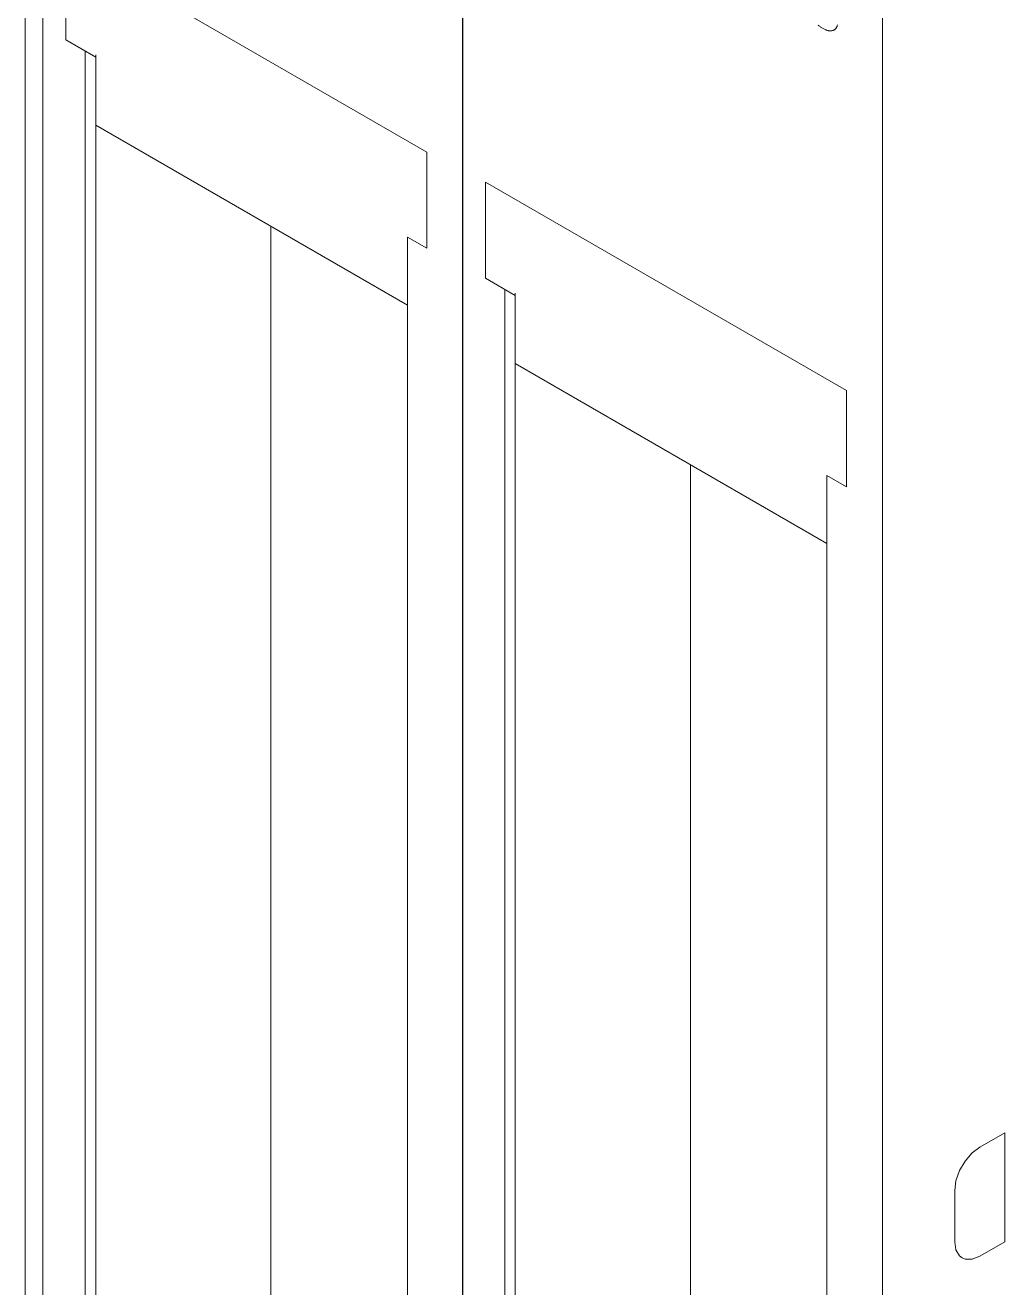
# Model space of a CAD drawing. Header units: inches. Extents: x 67578 to 72421, y -34894 to -31675.
# Drawn here: x 69275.3 to 69315, y -33380.5 to -33329.3 of the extents above; entities that cross this region are included whole.
import ezdxf

# ---------------------------------------------------------------- set-up
doc = ezdxf.new("R2010")
doc.units = ezdxf.units.IN
doc.header["$MEASUREMENT"] = 0

# ---------------------------------------------------------------- blocks, each defined once
blk = doc.blocks.new('ET200S')
at = {"lineweight": 0}
for p, q in [((86.794, -40.491), (86.794, 24.993)), ((87.243, 24.924), (87.243, -40.56)), ((97.927, 18.853), (97.927, -46.63)), ((97.937, -46.561), (97.937, 18.922)), ((87.826, 13.574), (87.826, 11.125)), ((87.826, 13.574), (97.018, 8.267)), ((108.621, -52.631), (108.621, 12.852)), ((87.826, 11.125), (88.587, 10.685)), ((88.321, 10.839), (88.321, -28.353)), ((88.587, -28.199), (88.587, 10.748)), ((96.523, 4.374), (88.587, 8.956)), ((97.018, 8.267), (97.018, 5.818)), ((98.51, 7.504), (98.51, 5.055)), ((98.51, 7.504), (107.702, 2.197)), ((93.046, 6.382), (93.046, -30.361)), ((96.523, 6.103), (96.523, -33.089)), ((96.523, 6.103), (97.018, 5.818)), ((98.51, 5.055), (99.271, 4.615)), ((99.005, 4.769), (99.005, -34.423)), ((99.271, -34.27), (99.271, 4.678)), ((107.207, -1.696), (99.271, 2.886)), ((107.702, 2.197), (107.702, -0.253)), ((103.73, 0.312), (103.73, -36.431)), ((107.207, 0.033), (107.207, -39.159)), ((107.207, 0.033), (107.702, -0.253)), ((111.733, -16.705), (111.096, -17.073)), ((111.733, -16.705), (111.733, -19.481)), ((110.721, -17.43), (110.9, -17.221)), ((110.9, -17.221), (111.096, -17.073)), ((110.491, -17.931), (110.582, -17.671)), ((110.582, -17.671), (110.721, -17.43)), ((110.46, -18.175), (110.491, -17.931)), ((110.46, -18.175), (110.46, -19.481)), ((110.491, -19.69), (110.46, -19.481)), ((111.733, -19.481), (111.096, -19.849)), ((110.582, -19.844), (110.491, -19.69)), ((110.646, -19.893), (110.582, -19.844)), ((110.721, -19.924), (110.646, -19.893)), ((110.9, -19.926), (110.721, -19.924)), ((111.096, -19.849), (110.9, -19.926))]:
    blk.add_line(p, q, dxfattribs=at)
blk.add_lwpolyline([(106.982, 11.501), (106.998, 11.488), (107.013, 11.476), (107.029, 11.464), (107.045, 11.453), (107.061, 11.443), (107.077, 11.433), (107.092, 11.423), (107.109, 11.414), (107.125, 11.405), (107.141, 11.397), (107.158, 11.39), (107.174, 11.383), (107.19, 11.377), (107.205, 11.372), (107.22, 11.368), (107.234, 11.364), (107.249, 11.361), (107.263, 11.359), (107.277, 11.358), (107.288, 11.357), (107.3, 11.357), (107.311, 11.357), (107.322, 11.358), (107.332, 11.36), (107.343, 11.362), (107.353, 11.364), (107.363, 11.367), (107.373, 11.371), (107.382, 11.375), (107.391, 11.38), (107.4, 11.385), (107.408, 11.391), (107.416, 11.398), (107.423, 11.405), (107.43, 11.413), (107.437, 11.421), (107.443, 11.43), (107.448, 11.439), (107.453, 11.449), (107.458, 11.46), (107.463, 11.47), (107.466, 11.482), (107.47, 11.494), (107.473, 11.507)], dxfattribs=at)

msp = doc.modelspace()

# ---------------------------------------------------------------- block references
at = {"xscale": 1.59100124616462, "yscale": 1.59100124616462, "zscale": 1.59100124616462}
msp.add_blockref('ET200S', (69137.204, -33347.624), dxfattribs=at)

doc.saveas('drawing.dxf')
